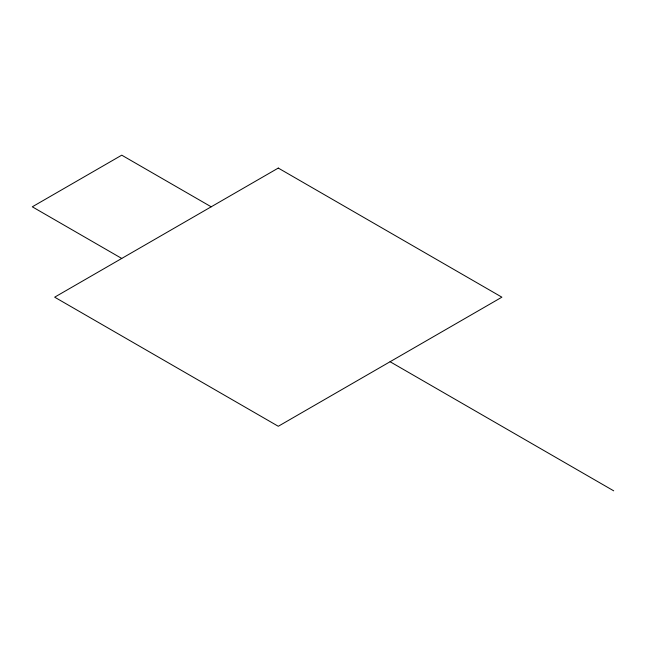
<?xml version="1.0" encoding="UTF-8"?>
<svg xmlns="http://www.w3.org/2000/svg" width="646" height="646" viewBox="0 0 646 646"><rect width="100%" height="100%" fill="white"/><g stroke="black" fill="none" stroke-linecap="round" stroke-linejoin="round"><path stroke-width="0.97" d="M211.194 206.809L121.747 155.169L32.3 206.809L121.747 258.448M390.087 361.728L613.7 490.831M278.281 168.073L54.66 297.176L278.281 426.279L501.894 297.176L278.281 168.073"/></g></svg>
